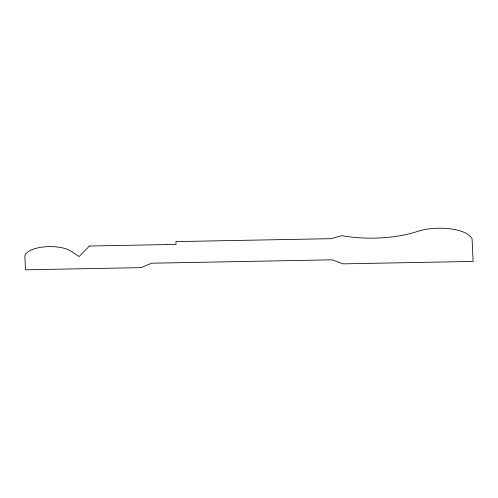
<?xml version="1.0" encoding="UTF-8"?>
<svg xmlns="http://www.w3.org/2000/svg" width="498" height="498" viewBox="0 0 498 498"><rect width="100%" height="100%" fill="white"/><g stroke="black" fill="none" stroke-linecap="round" stroke-linejoin="round"><path stroke-width="0.75" d="M89.428 246.031L79.07 256.551L70.971 251.197A24.695 9.649 -0.8 0 0 42.486 247.089A24.695 9.649 -0.8 0 0 24.9 257.117L25.473 269.81L140.99 267.644L151.629 263.212L332.122 259.832L343.147 263.859L473.1 261.425L472.079 238.866A33.659 13.147 -0.8 0 0 450.796 228.912A33.659 13.147 -0.8 0 0 417.548 231.414A70.255 27.452 -0.8 0 1 341.871 235.66L331.164 238.679L175.943 241.592L176.068 244.412L89.428 246.031"/></g></svg>
